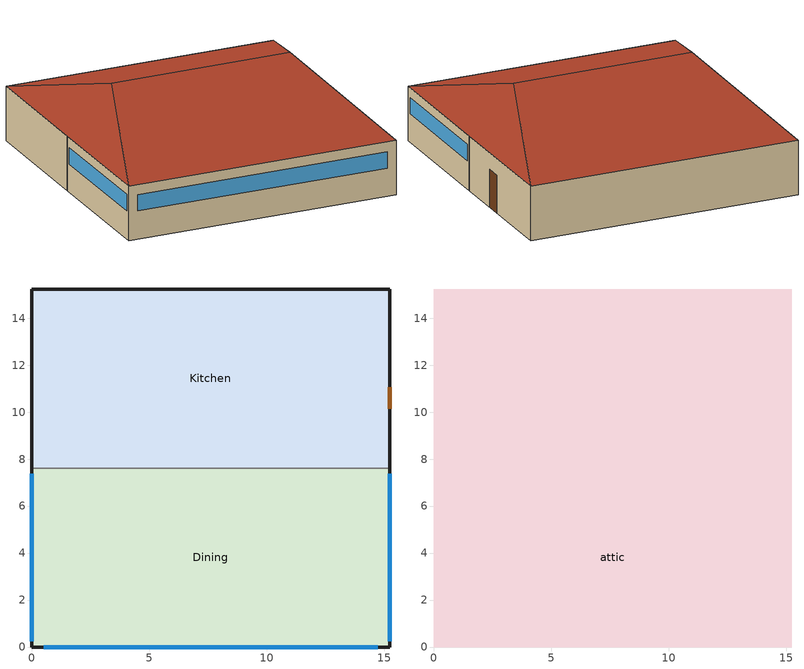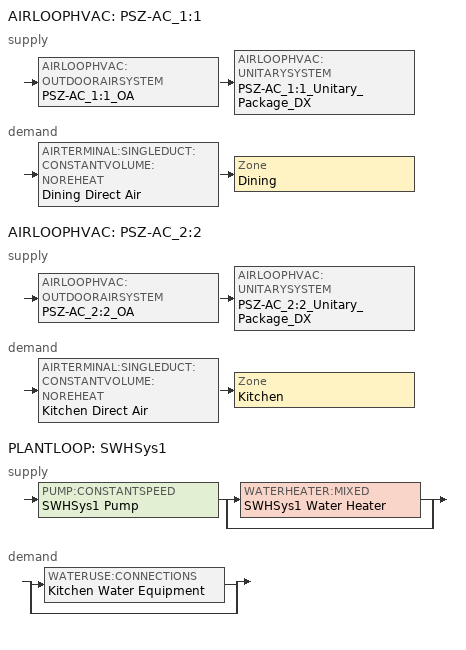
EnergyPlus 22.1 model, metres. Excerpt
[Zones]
Dining
 floor ground (Dining_Floor_Ffactor): 15.24,7.62 15.24,0 0,0 0,7.62 z0
 wall outside (nonres_ext_wall_grd): 0,7.62 0,0 15.24,0 15.24,7.62 z0:3.05
 wall to Kitchen (int_wall): 15.24,7.62 0,7.62 z0:3.05
 window (NonresWindow_U_0.362_SHGC_East_0.379): 15.24,0.25 15.24,7.37 z1.59:2.5
 window (NonresWindow_U_0.362_SHGC_South_0.379): 0.51,0 14.73,0 z1.59:2.5
 window (NonresWindow_U_0.362_SHGC_West_0.379): 0,7.37 0,0.25 z1.59:2.5
Kitchen
 floor ground (Kitchen_Floor_Ffactor): 15.24,15.24 15.24,7.62 0,7.62 0,15.24 z0
 wall outside (nonres_ext_wall_grd): 15.24,7.62 15.24,15.24 0,15.24 0,7.62 z0:3.05
 door (Swinging Door_con): 15.24,10.15 15.24,11.06 z0:2.13
attic
 floor to Dining (nonres_roof_floor): 0,0 0,7.62 15.24,7.62 15.24,0 z3.05
 floor to Kitchen (nonres_roof_floor): 15.24,15.24 15.24,7.62 0,7.62 0,15.24 z3.05
 roof outside (AtticRoofDeck): 0,15.24,3.05 0,0,3.05 2.54,7.62,5.59; 15.24,0,3.05 15.24,15.24,3.05 12.7,7.62,5.59; 15.24,15.24,3.05 0,15.24,3.05 2.54,7.62,5.59 12.7,7.62,5.59; 0,0,3.05 15.24,0,3.05 12.7,7.62,5.59 2.54,7.62,5.59
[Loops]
AIRLOOPHVAC 'PSZ-AC_1:1'
 supply: AIRLOOPHVAC:OUTDOORAIRSYSTEM 'PSZ-AC_1:1_OA' > AIRLOOPHVAC:UNITARYSYSTEM 'PSZ-AC_1:1_Unitary_Package_DX'
 demand: AIRTERMINAL:SINGLEDUCT:CONSTANTVOLUME:NOREHEAT 'Dining Direct Air' > Zone 'Dining'
AIRLOOPHVAC 'PSZ-AC_2:2'
 supply: AIRLOOPHVAC:OUTDOORAIRSYSTEM 'PSZ-AC_2:2_OA' > AIRLOOPHVAC:UNITARYSYSTEM 'PSZ-AC_2:2_Unitary_Package_DX'
 demand: AIRTERMINAL:SINGLEDUCT:CONSTANTVOLUME:NOREHEAT 'Kitchen Direct Air' > Zone 'Kitchen'
PLANTLOOP 'SWHSys1'
 supply: PUMP:CONSTANTSPEED 'SWHSys1 Pump' > split
  | WATERHEATER:MIXED 'SWHSys1 Water Heater'
  | bypass
 demand: split
  | WATERUSE:CONNECTIONS 'Kitchen Water Equipment'
  | bypass
[BUILDING]
RestaurantFastFood: 0, City, 0.04, 0.2, FullExterior, 25, 6
[SITE:LOCATION]
Buffalo.Niagara.Intl.AP_NY_USA WMO=725280: 42.94, -78.74, -5, 215
[SIZINGPERIOD:DESIGNDAY]
Buffalo.Niagara.Intl.AP_NY_USA Ann Htg 99.6% Condns DB: 1, 21, WinterDesignDay, -16.3, 0, DefaultMultipliers, , Wetbulb, -16.3, , , , , 98769, 5.1, 270, No, No, No, ASHRAEClearSky, , , , , 0
Buffalo.Niagara.Intl.AP_NY_USA Ann Clg .4% Condns DB=>MWB: 7, 21, SummerDesignDay, 30.3, 9.3, DefaultMultipliers, , Wetbulb, 21.8, , , , , 98769, 5.7, 240, No, No, No, ASHRAETau, , , 0.462, 2.001
[SITE:GROUNDTEMPERATURE:FCFACTORMETHOD]
9.7, 6, -2.2, -3.4, -4.2, 2.7, 7.5, 13.7, 18.6, 22, 20.7, 16.5
[SITE:WATERMAINSTEMPERATURE]
Correlation: , 8.96667, 26.2
[MATERIAL]
Std Wood 6inch: MediumSmooth, 0.15, 0.12, 540, 1210, 0.9, 0.7, 0.7
F07 25mm stucco: Smooth, 0.0254, 0.72, 1856, 840, 0.9, 0.7, 0.7
F12 Asphalt shingles: VeryRough, 0.0032, 0.04, 1120, 1260, 0.9, 0.7
G01 13mm gypsum board: Smooth, 0.0127, 0.16, 800, 1090, 0.9, 0.7, 0.5
G01 16mm gypsum board: MediumSmooth, 0.0159, 0.16, 800, 1090
G02 16mm plywood: Smooth, 0.0159, 0.12, 544, 1210
[MATERIAL:NOMASS]
Opaque Door panel_con: MediumRough, 0.475973, 0.9, 0.7, 0.7
Nonres_Roof_Insulation: MediumSmooth, 8.09839, 0.9, 0.7, 0.7
Nonres_Exterior_Wall_Insulation_grd: MediumSmooth, 2.26466, 0.9, 0.7, 0.7
[WINDOWMATERIAL:SIMPLEGLAZINGSYSTEM]
Nonres Window Glazing Layer South; Nonres Window Glazing Layer West; Nonres Window Glazing Layer East: 2.05553, 0.379, 0.4169
[CONSTRUCTION]
Swinging Door_con: Opaque Door panel_con
InteriorFurnishings: Std Wood 6inch
AtticRoofDeck: F12 Asphalt shingles, G02 16mm plywood
int_wall: G01 13mm gypsum board, G01 13mm gypsum board
nonres_roof_floor: G01 16mm gypsum board, Nonres_Roof_Insulation
nonres_ext_wall_grd: F07 25mm stucco, G01 16mm gypsum board, Nonres_Exterior_Wall_Insulation_grd, G01 16mm gypsum board
NonresWindow_U_0.362_SHGC_South_0.379: Nonres Window Glazing Layer South
NonresWindow_U_0.362_SHGC_East_0.379: Nonres Window Glazing Layer East
NonresWindow_U_0.362_SHGC_West_0.379: Nonres Window Glazing Layer West
[CONSTRUCTION:FFACTORGROUNDFLOOR]
Dining_Floor_Ffactor; Kitchen_Floor_Ffactor: 0.90012, 116.171, 30.4856
[ZONE]
Dining; Kitchen: 0, 0, 0, 0, 1, 1, 3.0488, 354.1836, autocalculate, , , Yes
attic: 0, 0, 0, 3.0488, 1, 1, -9999, 262.3406, autocalculate, , , No
[INTERNALMASS]
Dining_InternalMass_1: InteriorFurnishings, Dining, , 232.343
Kitchen_InternalMass_1: InteriorFurnishings, Kitchen, , 232.343
[PEOPLE]
Dining: Dining, BLDG_OCC_SCH, Area/Person, , , 1.327, 0.3, AUTOCALCULATE, ACTIVITY_SCH, , No, ZoneAveraged, , WORK_EFF_SCH, ClothingInsulationSchedule, , CLOTHING_SCH, AIR_VELO_SCH, FANGER
Kitchen: Kitchen, BLDG_OCC_SCH, People, 6.2733, , , 0.3, AUTOCALCULATE, ACTIVITY_SCH, , No, ZoneAveraged, , WORK_EFF_SCH, ClothingInsulationSchedule, , CLOTHING_SCH, AIR_VELO_SCH, FANGER
[LIGHTS]
Dining_Lights: Dining, ltg_sch_dining, Watts/Area, , 4.079169, , 0, 0.7, 0.2, 1, LightsWired, No
Kitchen_Lights: Kitchen, ltg_sch_kitchen, Watts/Area, , 9.620469, , 0, 0.7, 0.2, 1, LightsWired, No
[ELECTRICEQUIPMENT]
Dining_MiscElec_Equip: Dining, BLDG_EQUIP_SCH, EquipmentLevel, 12834.7, , , 0.25, 0.3, 0, Cooking
Kitchen_MiscElec_Equip: Kitchen, BLDG_EQUIP_SCH, EquipmentLevel, 29769.4, , , 0.25, 0.3, 0.3, Cooking
Kitchen_Reach-in-Freezer: Kitchen, Always_on, EquipmentLevel, 277.5, , , 0, 0.25, 0, ReachInFreezer
Kitchen_Reach-in-Refrigerator: Kitchen, Always_on, EquipmentLevel, 313.3, , , 0, 0.25, 0, ReachInRefrigerator
[GASEQUIPMENT]
Kitchen_MiscGas_Equip: Kitchen, FF_GAS_EQUIP_SCH, EquipmentLevel, 86968.2, , , 0.1, 0.2, 0.7, , Cooking
[DAYLIGHTING:CONTROLS]
Dining_DaylCtrl: Dining, SplitFlux, DaylightAvailSch, Continuousoff, 0.2, 0.2, 3, 1, Dining_DaylRefPt1, 180, 22, , Dining_DaylRefPt1, 0.38, 215, Dining_DaylRefPt2, 0.38, 215
[ZONEINFILTRATION:DESIGNFLOWRATE]
Dining_Infiltration: Dining, INFIL_SCH_PNNL, Flow/ExteriorWallArea, , , 0.00019935, , 0, 0, 0.224, 0
Dining_Door_Infiltration: Dining, VESTIBULE_DOOR_INFIL_SCH, Flow/Zone, 0.583798, , , , 1, 0, 0, 0
Kitchen_Infiltration: Kitchen, INFIL_SCH_PNNL, Flow/ExteriorWallArea, , , 0.00019935, , 0, 0, 0.224, 0
attic_Infiltration: attic, ALWAYS_ON, Flow/Zone, 0.0729, , , , 1, 0, 0, 0
[EXTERIOR:LIGHTS]
Exterior_Lights_a: Exterior_lighting_schedule_a, 209.35, AstronomicalClock, General
Exterior_Lights_b: Exterior_lighting_schedule_b_2016, 742.8, AstronomicalClock, General
[DESIGNSPECIFICATION:OUTDOORAIR]
SZ DSOA Dining: Flow/Area, , 0.0035814
SZ DSOA Kitchen: Maximum, , 0.000792396, 1.14133
[SIZING:ZONE]
Dining: SupplyAirTemperature, 12.8, , SupplyAirTemperature, 40, , 0.0085, 0.008, SZ DSOA Dining, , , DesignDayWithLimit, 0, 0.0035814, , 0, DesignDay, 0
Kitchen: SupplyAirTemperature, 12.8, , SupplyAirTemperature, 40, , 0.0085, 0.008, SZ DSOA Kitchen, , , DesignDayWithLimit, 0, , 1.14133, 0, DesignDay, 0
[SIZING:SYSTEM]
PSZ-AC_1:1; PSZ-AC_2:2: Sensible, AUTOSIZE, 1, 7, 0.008, 12.8, 0.008, 12.8, 40, Coincident, No, No, 0.0085, 0.008, DesignDay, 0, , , , DesignDay, 0, , , , , ZoneSum, 1, CoolingDesignCapacity, autosize, , , HeatingDesignCapacity, autosize, , , OnOff
[SIZING:PLANT]
SWHSys1: Heating, 60, 5
[ZONECONTROL:THERMOSTAT]
Dining Thermostat: Dining, Dual Zone Control Type Sched, ThermostatSetpoint:DualSetpoint, Dining Dual SP Control
Kitchen Thermostat: Kitchen, Dual Zone Control Type Sched, ThermostatSetpoint:DualSetpoint, Kitchen Dual SP Control
[THERMOSTATSETPOINT:DUALSETPOINT]
Dining Dual SP Control: HTGSETP_SCH_NO_OPTIMUM, CLGSETP_SCH_NO_OPTIMUM
Kitchen Dual SP Control: HTGSETP_KITCHEN_SCH_NO_OPTIMUM, CLGSETP_KITCHEN_SCH_NO_OPTIMUM
[AIRTERMINAL:SINGLEDUCT:CONSTANTVOLUME:NOREHEAT]
Dining Direct Air: Always_On, Dining ADU Inlet Node, Dining Direct Air Inlet Node, AUTOSIZE
Kitchen Direct Air: Always_On, Kitchen ADU Inlet Node, Kitchen Direct Air Inlet Node, AUTOSIZE
[Zone equipment]
Dining: Dining Exhaust Fan, Dining Direct Air
Kitchen: Kitchen Exhaust Fan, Kitchen Direct Air
[FAN:SYSTEMMODEL]
PSZ-AC_1:1_addAQ Fan: HVACOperationSchd, PSZ-AC_1:1 Heating Coil Outlet, PSZ-AC_1:1 Supply Equipment Outlet Node, autosize, Discrete, 1, 622.5, 0.895, 1, AUTOSIZE, TotalEfficiencyAndPressure, , , 0.58175, , 622.5, , , , General, 2, 0.66, 0.4, 1, 1
PSZ-AC_2:2_addAQ Fan: HVACOperationSchd, PSZ-AC_2:2 Heating Coil Outlet, PSZ-AC_2:2 Supply Equipment Outlet Node, autosize, Discrete, 1, 622.5, 0.865, 1, AUTOSIZE, TotalEfficiencyAndPressure, , , 0.56225, , 622.5, , , , General, 2, 0.66, 0.4, 1, 1
[FAN:ZONEEXHAUST]
Dining Exhaust Fan: Hours_of_operation, 1, 0, 0.416093, Dining Exhaust Fan Node, Dining Exhaust Fan Outlet Node, General
Kitchen Exhaust Fan: Hours_of_operation, 0.385, 124.5, 1.557427, Kitchen Exhaust Fan Node, Kitchen Exhaust Fan Outlet Node, General, , , , Kitchen Exhaust Fan Balanced Exhaust Fraction Schedule
[COIL:COOLING:DX:MULTISPEED]
PSZ-AC_1:1 Cooling Coil: Always_On, PSZ-AC_1:1 Mixed Air Outlet, PSZ-AC_1:1 Cooling Coil Outlet, , AirCooled, , , , No, No, , 10, , 2, , Electricity, 2, 19200.7, 0.70108, 3.79883, 1.03095, 0, LgDX_CapFT, LgDX_CapFF, LgDX_EIRFT, LgDX_EIRFF, LgDX_PLR, , , , , 0.2, , 0.9, , , 38401.4, 0.70108, 3.79883, 1.54642, 0, LgDX_CapFT, LgDX_CapFF, LgDX_EIRFT, LgDX_EIRFF, LgDX_PLR, , , , , 0.2, , 0.9
PSZ-AC_2:2 Cooling Coil: Always_On, PSZ-AC_2:2 Mixed Air Outlet, PSZ-AC_2:2 Cooling Coil Outlet, , AirCooled, , , , No, No, , 10, , 2, , Electricity, 2, 14171, 0.70108, 3.79883, 0.760887, 0, LgDX_CapFT, LgDX_CapFF, LgDX_EIRFT, LgDX_EIRFF, LgDX_PLR, , , , , 0.2, , 0.9, , , 28342.03, 0.70108, 3.79883, 1.14133, 0, LgDX_CapFT, LgDX_CapFF, LgDX_EIRFT, LgDX_EIRFF, LgDX_PLR, , , , , 0.2, , 0.9
[COIL:HEATING:FUEL]
PSZ-AC_1:1 Heating Coil: Always_On, NaturalGas, 0.84, AUTOSIZE, PSZ-AC_1:1 Cooling Coil Outlet, PSZ-AC_1:1 Heating Coil Outlet, , 0, , 0
PSZ-AC_2:2 Heating Coil: Always_On, NaturalGas, 0.8505, AUTOSIZE, PSZ-AC_2:2 Cooling Coil Outlet, PSZ-AC_2:2 Heating Coil Outlet, , 0, , 0
[AIRLOOPHVAC:UNITARYSYSTEM]
PSZ-AC_1:1_Unitary_Package_DX: Load, Dining, None, Always_On, PSZ-AC_1:1 Mixed Air Outlet, PSZ-AC_1:1 Supply Equipment Outlet Node, Fan:SystemModel, PSZ-AC_1:1_addAQ Fan, DrawThrough, HVACOperationSchd, Coil:Heating:Fuel, PSZ-AC_1:1 Heating Coil, 1, Coil:Cooling:DX:MultiSpeed, PSZ-AC_1:1 Cooling Coil, No, 2, SensibleOnlyLoadControl, , , SupplyAirFlowRate, AUTOSIZE, , , , SupplyAirFlowRate, AUTOSIZE, , , , SupplyAirFlowRate, AUTOSIZE, , , , , , AUTOSIZE, , , , , , , , , , , , , UnitarySystemPerformance:Multispeed, PSZ-AC_1:1_Unitary_Package_DX_Perf
PSZ-AC_2:2_Unitary_Package_DX: Load, Kitchen, None, Always_On, PSZ-AC_2:2 Mixed Air Outlet, PSZ-AC_2:2 Supply Equipment Outlet Node, Fan:SystemModel, PSZ-AC_2:2_addAQ Fan, DrawThrough, HVACOperationSchd, Coil:Heating:Fuel, PSZ-AC_2:2 Heating Coil, 1, Coil:Cooling:DX:MultiSpeed, PSZ-AC_2:2 Cooling Coil, No, 2, SensibleOnlyLoadControl, , , SupplyAirFlowRate, AUTOSIZE, , , , SupplyAirFlowRate, AUTOSIZE, , , , SupplyAirFlowRate, AUTOSIZE, , , , , , AUTOSIZE, , , , , , , , , , , , , UnitarySystemPerformance:Multispeed, PSZ-AC_2:2_Unitary_Package_DX_Perf
[UNITARYSYSTEMPERFORMANCE:MULTISPEED]
PSZ-AC_1:1_Unitary_Package_DX_Perf; PSZ-AC_2:2_Unitary_Package_DX_Perf: 2, 2, No, 0.66, 0.66, 0.66, 1, 1
[CONTROLLER:OUTDOORAIR]
PSZ-AC_1:1_OA_Controller: PSZ-AC_1:1 OARelief Node, PSZ-AC_1:1 Supply Equipment Inlet Node, PSZ-AC_1:1 Mixed Air Outlet, PSZ-AC_1:1 OAInlet Node, AUTOSIZE, AUTOSIZE, DifferentialDryBulb, ModulateFlow, , , , , , LockoutWithHeating, FixedMinimum, MinOA_MotorizedDamper_Sched, , SZ_system_OA_Max_Frac_SCH
PSZ-AC_2:2_OA_Controller: PSZ-AC_2:2 OARelief Node, PSZ-AC_2:2 Supply Equipment Inlet Node, PSZ-AC_2:2 Mixed Air Outlet, PSZ-AC_2:2 OAInlet Node, AUTOSIZE, AUTOSIZE, DifferentialDryBulb, ModulateFlow, , , , , , LockoutWithHeating, FixedMinimum, MINOA_FFKITCH_SCHED
[AIRLOOPHVAC]
PSZ-AC_1:1: , PSZ-AC_1:1 Availability Manager List, AUTOSIZE, PSZ-AC_1:1 Air Loop Branches, , PSZ-AC_1:1 Supply Equipment Inlet Node, PSZ-AC_1:1 Zone Equipment Outlet Node, PSZ-AC_1:1 Zone Equipment Inlet Node, PSZ-AC_1:1 Supply Equipment Outlet Node
PSZ-AC_2:2: , PSZ-AC_2:2 Availability Manager List, AUTOSIZE, PSZ-AC_2:2 Air Loop Branches, , PSZ-AC_2:2 Supply Equipment Inlet Node, PSZ-AC_2:2 Zone Equipment Outlet Node, PSZ-AC_2:2 Zone Equipment Inlet Node, PSZ-AC_2:2 Supply Equipment Outlet Node
[AIRLOOPHVAC:OUTDOORAIRSYSTEM]
PSZ-AC_1:1_OA: PSZ-AC_1:1_OA_Controllers, PSZ-AC_1:1_OA_Equipment
PSZ-AC_2:2_OA: PSZ-AC_2:2_OA_Controllers, PSZ-AC_2:2_OA_Equipment
[OUTDOORAIR:MIXER]
PSZ-AC_1:1_OAMixing Box: PSZ-AC_1:1 Mixed Air Outlet, PSZ-AC_1:1 OAInlet Node, PSZ-AC_1:1 OARelief Node, PSZ-AC_1:1 Supply Equipment Inlet Node
PSZ-AC_2:2_OAMixing Box: PSZ-AC_2:2 Mixed Air Outlet, PSZ-AC_2:2 OAInlet Node, PSZ-AC_2:2 OARelief Node, PSZ-AC_2:2 Supply Equipment Inlet Node
[PUMP:CONSTANTSPEED]
SWHSys1 Pump: SWHSys1 Supply Inlet Node, SWHSys1 Pump-Water HeaterNodeviaConnector, autosize, 0.001, AUTOSIZE, 0.3, 0, Intermittent
[WATERHEATER:MIXED]
SWHSys1 Water Heater: 0.378541, SHWSys1 Water Heater Setpoint Temperature Schedule Name, 2, 82.2222, Cycle, 29307.11, , , , NATURALGAS, 0.95, , 612.409, NATURALGAS, 0, 612.409, NATURALGAS, , zone, , KITCHEN, , 7.56156, , 7.56156, , , , , SWHSys1 Pump-Water HeaterNode, SWHSys1 Supply Equipment Outlet Node, 1, , , 1, AUTOSIZE, AUTOSIZE, 1.5
[PLANTLOOP]
SWHSys1: WATER, , SWHSys1 Loop Operation Scheme List, SWHSys1 Supply Outlet Node, 60, 10, AUTOSIZE, 0, AUTOSIZE, SWHSys1 Supply Inlet Node, SWHSys1 Supply Outlet Node, SWHSys1 Supply Branches, SWHSys1 Supply Connectors, SWHSys1 Demand Inlet Node, SWHSys1 Demand Outlet Node, SWHSys1 Demand Branches, SWHSys1 Demand Connectors, Optimal
[PLANTEQUIPMENTLIST]
SWHSys1 Equipment List: WaterHeater:Mixed, SWHSys1 Water Heater
[PLANTEQUIPMENTOPERATION:HEATINGLOAD]
SWHSys1 Operation Scheme: 0, 1000000000000000, SWHSys1 Equipment List
[PLANTEQUIPMENTOPERATIONSCHEMES]
SWHSys1 Loop Operation Scheme List: PlantEquipmentOperation:HeatingLoad, SWHSys1 Operation Scheme, PlantOnSched
[ENERGYMANAGEMENTSYSTEM:SENSOR]
OAT_F: ; Site Outdoor Air Drybulb Temperature
Dining_LSr: Dining; Zone Lights Electricity Rate
Dining_Occ_Sensor: Dining; People Occupant Count
Kitchen_LSr: Kitchen; Zone Lights Electricity Rate
Kitchen_Occ_Sensor: Kitchen; People Occupant Count
[ENERGYMANAGEMENTSYSTEM:ACTUATOR]
Dining_Light_Actuator: Dining_lights; Lights; Electricity Rate
Kitchen_Light_Actuator: Kitchen_lights; Lights; Electricity Rate
[ENERGYMANAGEMENTSYSTEM:PROGRAMCALLINGMANAGER]
SET_Dining_Light_EMS_Program_Prog_Manager: BeginTimestepBeforePredictor; SET_Dining_Light_EMS_Program
SET_Kitchen_Light_EMS_Program_Prog_Manager: BeginTimestepBeforePredictor; SET_Kitchen_Light_EMS_Program
[ENERGYMANAGEMENTSYSTEM:PROGRAM]
SET_Dining_Light_EMS_Program: SET Dining_LSr_IP=0.093*Dining_LSr/Dining_Area; IF (Dining_Occ_Sensor <= 0) && (Dining_LSr_IP >= 0.02); SET Dining_Light_Actuator = 0.02*Dining_Area/0.09290304; ELSE; SET Dining_Light_Actuator = NULL; ENDIF
SET_Kitchen_Light_EMS_Program: SET Kitchen_LSr_IP=0.093*Kitchen_LSr/Kitchen_Area; IF (Kitchen_Occ_Sensor <= 0) && (Kitchen_LSr_IP >= 0.02); SET Kitchen_Light_Actuator = 0.02*Kitchen_Area/0.09290304; ELSE; SET Kitchen_Light_Actuator = NULL; ENDIF
[ENERGYMANAGEMENTSYSTEM:INTERNALVARIABLE]
Dining_Area: Dining; Zone Floor Area
Kitchen_Area: Kitchen; Zone Floor Area
[AVAILABILITYMANAGER:NIGHTCYCLE]
PSZ-AC_1:1 Availability Manager; PSZ-AC_2:2 Availability Manager: Always_On, HVACOperationSchd, CycleOnAny, 1, FixedRunTime, 1800
[SETPOINTMANAGER:SCHEDULED]
SWHSys1 Loop Setpoint Manager: Temperature, SHWSys1-Loop-Temp-Schedule, SWHSys1 Supply Outlet Node
[SETPOINTMANAGER:SINGLEZONE:HEATING]
SupAirTemp MngrDining - Htg: Temperature, 12.8, 40, Dining, Dining Air Node, Dining Direct Air Inlet Node, PSZ-AC_1:1 Supply Equipment Outlet Node
SupAirTemp MngrKitchen - Htg: Temperature, 12.8, 40, Kitchen, Kitchen Air Node, Kitchen Direct Air Inlet Node, PSZ-AC_2:2 Supply Equipment Outlet Node
[SETPOINTMANAGER:SINGLEZONE:COOLING]
SupAirTemp MngrDining - Clg: Temperature, 12.8, 99, Dining, Dining Air Node, Dining Direct Air Inlet Node, PSZ-AC_1:1 Zone Equipment Inlet Node
SupAirTemp MngrKitchen - Clg: Temperature, 12.8, 99, Kitchen, Kitchen Air Node, Kitchen Direct Air Inlet Node, PSZ-AC_2:2 Zone Equipment Inlet Node
[SETPOINTMANAGER:MIXEDAIR]
PSZ-AC_1:1_OAMixed Air Temp Manager: Temperature, PSZ-AC_1:1 Zone Equipment Inlet Node, PSZ-AC_1:1 Heating Coil Outlet, PSZ-AC_1:1 Supply Equipment Outlet Node, PSZ-AC_1:1 Mixed Air Outlet
PSZ-AC_1:1_CoolC SAT Manager: Temperature, PSZ-AC_1:1 Zone Equipment Inlet Node, PSZ-AC_1:1 Heating Coil Outlet, PSZ-AC_1:1 Supply Equipment Outlet Node, PSZ-AC_1:1 Cooling Coil Outlet
PSZ-AC_1:1_HeatC MixedAir Manager: Temperature, PSZ-AC_1:1 Supply Equipment Outlet Node, PSZ-AC_1:1 Heating Coil Outlet, PSZ-AC_1:1 Supply Equipment Outlet Node, PSZ-AC_1:1 Heating Coil Outlet
PSZ-AC_2:2_OAMixed Air Temp Manager: Temperature, PSZ-AC_2:2 Zone Equipment Inlet Node, PSZ-AC_2:2 Heating Coil Outlet, PSZ-AC_2:2 Supply Equipment Outlet Node, PSZ-AC_2:2 Mixed Air Outlet
PSZ-AC_2:2_CoolC SAT Manager: Temperature, PSZ-AC_2:2 Zone Equipment Inlet Node, PSZ-AC_2:2 Heating Coil Outlet, PSZ-AC_2:2 Supply Equipment Outlet Node, PSZ-AC_2:2 Cooling Coil Outlet
PSZ-AC_2:2_HeatC MixedAir Manager: Temperature, PSZ-AC_2:2 Supply Equipment Outlet Node, PSZ-AC_2:2 Heating Coil Outlet, PSZ-AC_2:2 Supply Equipment Outlet Node, PSZ-AC_2:2 Heating Coil Outlet
[REFRIGERATION:CASE]
Kitchen_Case:1_WALKINFREEZER: ALWAYS_ON, Kitchen, 23.88, 55, 688, 0.1, 0.4, 2.44, -23, CaseTemperatureMethod, Kitchen_Case:1_WALKINFREEZERSingleShelfHorizontal_LatentEnergyMult, 21.1429, 21.1429, 33, , walkin_occ_lght_SCH_2, 1, 0, 0, None, 0, 0, 0, 1291.7, Electric, Kitchen_Case:1_WALKINFREEZER_CaseDefrost2aDaySched, Kitchen_Case:1_WALKINFREEZER_CaseDripDown2aDaySched, None, , 0, Kitchen_Case:1_WALKINFREEZER_WalkInStockingSched, Kitchen_Case:1_WALKINFREEZER_CaseCreditReduxSched
Kitchen_Case:2_SELFCONTAINEDDISPLAYCASE: ALWAYS_ON, Kitchen, 23.88, 55, 734, 0.08, 0.85, 3.05, 2, CaseTemperatureMethod, Kitchen_Case:2_SELFCONTAINEDDISPLAYCASEMultiShelfVertical_LatentEnergyMult, 18.8571, 18.8571, 33, , walkin_occ_lght_SCH_2, 1, 0, 0, None, 0, 0, 0.2, 0, None, , , None, , 0.05, Kitchen_Case:2_SELFCONTAINEDDISPLAYCASE_CaseStockingSched
[REFRIGERATION:COMPRESSORRACK]
RACK1: ZONE, 2.51, RACK1_RackCOPfTCurve, 330, RACK1_RackCondFanCurve2, AIRCOOLED, , , , , , , , , , , , , , , , RACK1_condenserInlet, LowTempRefrigeration, RACK1CaseList
RACK2: ZONE, 7.29, RACK2_RackCOPfTCurve, 330, , AIRCOOLED, , , , , , , , , , , , , , , , RACK2_condenserInlet, MedTempRefrigeration, RACK2CaseList
[REFRIGERATION:CASEANDWALKINLIST]
RACK1CaseList: Kitchen_Case:1_WALKINFREEZER
RACK2CaseList: Kitchen_Case:2_SELFCONTAINEDDISPLAYCASE
[WATERUSE:EQUIPMENT]
Kitchen Water Equipment: WaterUse, 9.598e-05, BLDG_SWH_SCH, Kitchen Water Equipment Temp Sched, Kitchen Water Equipment Hot Supply Temp Sched, , Kitchen, Kitchen Water Equipment Sensible fract sched, Kitchen Water Equipment Latent fract sched
[WATERUSE:CONNECTIONS]
Kitchen Water Equipment: Kitchen Water Equipment Water Inlet Node, Kitchen Water Equipment Water Outlet Node, , , , , , , , Kitchen Water Equipment
[SCHEDULE:COMPACT]
ltg_sch_dining: Fraction, Through: 12/31, For: SummerDesignDay, Until: 24:00, 1, For: WinterDesignDay, Until: 24:00, 0, For: Weekdays, Until: 5:00, 0.13686, Until: 6:00, 0.18248, Until: 8:00, 0.36496, Until: 10:00, 0.54743, Until: 22:00, 0.82115, Until: 23:00, 0.4562, Until: 24:00, 0.27372, For: Saturday, Until: 1:00, 0.18248, Until: 6:00, 0.13686, Until: 8:00, 0.27372, Until: 10:00, 0.54743, Until: 17:00, 0.72991, Until: 22:00, 0.82115, Until: 23:00, 0.4562, Until: 24:00, 0.27372, For: AllOtherDays, Until: 1:00, 0.18248, Until: 6:00, 0.13686, Until: 8:00, 0.27372, Until: 10:00, 0.4562, Until: 16:00, 0.63867, Until: 22:00, 0.54743, Until: 23:00, 0.4562, Until: 24:00, 0.27372
ltg_sch_kitchen: Fraction, Through: 12/31, For: SummerDesignDay, Until: 24:00, 1, For: WinterDesignDay, Until: 24:00, 0, For: Weekdays, Until: 5:00, 0.1336, Until: 6:00, 0.17813, Until: 8:00, 0.35626, Until: 10:00, 0.53439, Until: 22:00, 0.80159, Until: 23:00, 0.44533, Until: 24:00, 0.2672, For: Saturday, Until: 1:00, 0.17813, Until: 6:00, 0.1336, Until: 8:00, 0.2672, Until: 10:00, 0.53439, Until: 17:00, 0.71252, Until: 22:00, 0.80159, Until: 23:00, 0.44533, Until: 24:00, 0.2672, For: AllOtherDays, Until: 1:00, 0.17813, Until: 6:00, 0.1336, Until: 8:00, 0.2672, Until: 10:00, 0.44533, Until: 16:00, 0.62345, Until: 22:00, 0.53439, Until: 23:00, 0.44533, Until: 24:00, 0.2672
BLDG_EQUIP_SCH: Fraction, Through: 12/31, For: Weekdays, Until: 01:00, 0.0299675, Until: 02:00, 0.0199015, Until: 03:00, 0.0298522, Until: 04:00, 0.0199015, Until: 05:00, 0.0497536, Until: 06:00, 0.11987, Until: 07:00, 0.129859, Until: 08:00, 0.149837, Until: 09:00, 0.179805, Until: 10:00, 0.209772, Until: 11:00, 0.259718, Until: 12:00, 0.289686, Until: 13:00, 0.269707, Until: 14:00, 0.249729, Until: 15:00, 0.229751, Until: 16:00, 0.229751, Until: 17:00, 0.259718, Until: 18:00, 0.259718, Until: 19:00, 0.23974, Until: 20:00, 0.219762, Until: 21:00, 0.199783, Until: 22:00, 0.179805, Until: 23:00, 0.0899024, Until: 24:00, 0.0299675, For: Saturday, Until: 01:00, 0.0299675, Until: 02:00, 0.0199015, Until: 03:00, 0.0298522, Until: 04:00, 0.0199015, Until: 05:00, 0.0497536, Until: 06:00, 0.119409, Until: 07:00, 0.129859, Until: 08:00, 0.149837, Until: 09:00, 0.179805, Until: 10:00, 0.209772, Until: 11:00, 0.259718, Until: 12:00, 0.289686, Until: 13:00, 0.269707, Until: 14:00, 0.249729, Until: 15:00, 0.229751, Until: 16:00, 0.229751, Until: 17:00, 0.259718, Until: 18:00, 0.259718, Until: 19:00, 0.23974, Until: 20:00, 0.219762, Until: 21:00, 0.199783, Until: 22:00, 0.179805, Until: 23:00, 0.0899024, Until: 24:00, 0.0299675, For: SummerDesignDay, Until: 24:00, 0.29, For: WinterDesignDay, Until: 24:00, 0, For: Sunday Holidays AllOtherDays, Until: 01:00, 0.0299675, Until: 02:00, 0.0199015, Until: 03:00, 0.0298522, Until: 04:00, 0.0199015, Until: 05:00, 0.0497536, Until: 06:00, 0.119409, Until: 07:00, 0.129859, Until: 08:00, 0.149837, Until: 09:00, 0.179805, Until: 10:00, 0.209772, Until: 11:00, 0.259718, Until: 12:00, 0.289686, Until: 13:00, 0.269707, Until: 14:00, 0.249729, Until: 15:00, 0.229751, Until: 16:00, 0.229751, Until: 17:00, 0.259718, Until: 18:00, 0.259718, Until: 19:00, 0.23974, Until: 20:00, 0.219762, Until: 21:00, 0.199783, Until: 22:00, 0.179805, Until: 23:00, 0.0899024, Until: 24:00, 0.0299675
FF_GAS_EQUIP_SCH: Fraction, Through: 12/31, For: Weekdays Saturday, Until: 01:00, 0.03, Until: 02:00, 0.02, Until: 03:00, 0.03, Until: 04:00, 0.02, Until: 05:00, 0.05, Until: 06:00, 0.12, Until: 07:00, 0.13, Until: 08:00, 0.15, Until: 09:00, 0.18, Until: 10:00, 0.21, Until: 11:00, 0.26, Until: 12:00, 0.29, Until: 13:00, 0.27, Until: 14:00, 0.25, Until: 15:00, 0.23, Until: 16:00, 0.23, Until: 17:00, 0.26, Until: 18:00, 0.26, Until: 19:00, 0.24, Until: 20:00, 0.22, Until: 21:00, 0.2, Until: 22:00, 0.18, Until: 23:00, 0.09, Until: 24:00, 0.03, For: SummerDesignDay, Until: 24:00, 0.29, For: WinterDesignDay, Until: 24:00, 0, For: Sunday Holidays AllOtherDays, Until: 01:00, 0.03, Until: 02:00, 0.02, Until: 03:00, 0.03, Until: 04:00, 0.02, Until: 05:00, 0.05, Until: 06:00, 0.12, Until: 07:00, 0.13, Until: 08:00, 0.15, Until: 09:00, 0.18, Until: 10:00, 0.21, Until: 11:00, 0.26, Until: 12:00, 0.29, Until: 13:00, 0.27, Until: 14:00, 0.25, Until: 15:00, 0.23, Until: 16:00, 0.23, Until: 17:00, 0.26, Until: 18:00, 0.26, Until: 19:00, 0.24, Until: 20:00, 0.22, Until: 21:00, 0.2, Until: 22:00, 0.18, Until: 23:00, 0.09, Until: 24:00, 0.03
BLDG_OCC_SCH: Fraction, Through: 12/31, For: Weekdays, Until: 01:00, 0.05, Until: 05:00, 0, Until: 06:00, 0.05, Until: 07:00, 0.1, Until: 10:00, 0.4, Until: 11:00, 0.2, Until: 12:00, 0.5, Until: 13:00, 0.8, Until: 14:00, 0.7, Until: 15:00, 0.4, Until: 16:00, 0.2, Until: 17:00, 0.25, Until: 18:00, 0.5, Until: 21:00, 0.8, Until: 22:00, 0.5, Until: 23:00, 0.35, Until: 24:00, 0.2, For: SummerDesignDay, Until: 24:00, 1, For: WinterDesignDay, Until: 24:00, 0, For: Saturday, Until: 01:00, 0.05, Until: 06:00, 0, Until: 07:00, 0.05, Until: 09:00, 0.5, Until: 10:00, 0.4, Until: 11:00, 0.2, Until: 12:00, 0.45, Until: 14:00, 0.5, Until: 15:00, 0.35, Until: 18:00, 0.3, Until: 19:00, 0.7, Until: 20:00, 0.9, Until: 21:00, 0.7, Until: 22:00, 0.65, Until: 23:00, 0.55, Until: 24:00, 0.35, For: Sunday Holidays AllOtherDays, Until: 01:00, 0.05, Until: 06:00, 0, Until: 07:00, 0.05, Until: 09:00, 0.5, Until: 11:00, 0.2, Until: 12:00, 0.3, Until: 14:00, 0.5, Until: 15:00, 0.3, Until: 16:00, 0.2, Until: 17:00, 0.25, Until: 18:00, 0.35, Until: 19:00, 0.55, Until: 20:00, 0.65, Until: 21:00, 0.7, Until: 22:00, 0.35, Until: 24:00, 0.2
INFIL_SCH_PNNL: fraction, Through: 12/31, For: Weekdays, Until: 01:00, 0.25, Until: 05:00, 1, Until: 24:00, 0.25, For: Saturday, Until: 01:00, 0.25, Until: 05:00, 1, Until: 24:00, 0.25, For: WinterDesignDay SummerDesignDay, Until: 24:00, 1, For: Sunday Holidays AllOtherDays, Until: 01:00, 0.25, Until: 05:00, 1, Until: 24:00, 0.25
VESTIBULE_DOOR_INFIL_SCH: fraction, Through: 12/31, For: Weekdays, Until: 06:00, 0, Until: 07:00, 0.131, Until: 10:00, 0.445, Until: 11:00, 0.241, Until: 12:00, 0.542, Until: 13:00, 0.821, Until: 14:00, 0.73, Until: 15:00, 0.445, Until: 16:00, 0.241, Until: 17:00, 0.345, Until: 18:00, 0.542, Until: 21:00, 0.821, Until: 22:00, 0.542, Until: 23:00, 0.345, Until: 24:00, 0.241, For: SummerDesignDay, Until: 24:00, 1, For: WinterDesignDay, Until: 24:00, 0, For: Saturday, Until: 06:00, 0, Until: 07:00, 0.131, Until: 09:00, 0.542, Until: 10:00, 0.445, Until: 11:00, 0.241, Until: 12:00, 0.445, Until: 14:00, 0.542, Until: 15:00, 0.445, Until: 18:00, 0.345, Until: 19:00, 0.73, Until: 20:00, 0.911, Until: 21:00, 0.73, Until: 22:00, 0.637, Until: 23:00, 0.542, Until: 24:00, 0.345, For: Sunday Holidays AllOtherDays, Until: 06:00, 0, Until: 07:00, 0.131, Until: 09:00, 0.542, Until: 11:00, 0.241, Until: 12:00, 0.345, Until: 14:00, 0.542, Until: 15:00, 0.345, Until: 16:00, 0.241, Until: 17:00, 0.345, Until: 18:00, 0.445, Until: 19:00, 0.542, Until: 20:00, 0.637, Until: 21:00, 0.73, Until: 22:00, 0.445, Until: 24:00, 0.241
BLDG_SWH_SCH: Fraction, Through: 12/31, For: Weekdays, Until: 01:00, 0, Until: 06:00, 0, Until: 07:00, 0.15, Until: 08:00, 0.15, Until: 09:00, 0.33, Until: 10:00, 0.13, Until: 11:00, 0.1, Until: 12:00, 0.72, Until: 13:00, 0.31, Until: 14:00, 0.98, Until: 15:00, 0.92, Until: 16:00, 0.22, Until: 17:00, 0.31, Until: 18:00, 0.23, Until: 19:00, 0.16, Until: 20:00, 0.1, Until: 21:00, 0.4, Until: 22:00, 0.42, Until: 23:00, 0.43, Until: 24:00, 0.15, For: SummerDesignDay WinterDesignDay, Until: 01:00, 0, Until: 06:00, 0, Until: 07:00, 0, Until: 08:00, 0.15, Until: 09:00, 0.15, Until: 10:00, 0.15, Until: 11:00, 0.1, Until: 12:00, 0.72, Until: 13:00, 0.6, Until: 14:00, 0.98, Until: 15:00, 0.92, Until: 16:00, 0.25, Until: 17:00, 0.25, Until: 18:00, 0.23, Until: 19:00, 0.16, Until: 20:00, 0.1, Until: 21:00, 0.4, Until: 22:00, 0.42, Until: 23:00, 0.43, Until: 24:00, 0.15, For: Sunday Holidays AllOtherDays, Until: 01:00, 0, Until: 06:00, 0, Until: 07:00, 0, Until: 08:00, 0.15, Until: 09:00, 0.15, Until: 10:00, 0.15, Until: 11:00, 0.1, Until: 12:00, 0.72, Until: 13:00, 0.6, Until: 14:00, 0.98, Until: 15:00, 0.92, Until: 16:00, 0.25, Until: 17:00, 0.25, Until: 18:00, 0.23, Until: 19:00, 0.16, Until: 20:00, 0.1, Until: 21:00, 0.4, Until: 22:00, 0.42, Until: 23:00, 0.43, Until: 24:00, 0
Hours_of_operation; HVACOperationSchd: on/off, Through: 12/31, For: Weekday SummerDesignDay, Until: 01:00, 1, Until: 05:00, 0, Until: 24:00, 1, For: Saturday WinterDesignDay, Until: 01:00, 1, Until: 05:00, 0, Until: 24:00, 1, For: Sunday Holidays AllOtherDays, Until: 01:00, 1, Until: 05:00, 0, Until: 24:00, 1
PlantOnSched: On/Off, Through: 12/31, For: AllDays, Until: 24:00, 1
ALWAYS_ON: Fraction, Through: 12/31, For: AllDays, Until: 24:00, 1
HTGSETP_SCH_NO_OPTIMUM: Temperature, Through: 12/31, For: WinterDesignDay, Until: 05:00, 15.56, Until: 06:00, 18.33, Until: 24:00, 21.11, For: Weekdays, Until: 03:00, 15.56, Until: 04:00, 21.11, Until: 05:00, 21.11, Until: 24:00, 21.11, For: SummerDesignDay, Until: 24:00, 15.56, For: Saturday, Until: 03:00, 15.56, Until: 04:00, 21.11, Until: 05:00, 21.11, Until: 24:00, 21.11, For: Sunday Holidays AllOtherDays, Until: 03:00, 15.56, Until: 04:00, 21.11, Until: 05:00, 21.11, Until: 24:00, 21.11
CLGSETP_SCH_NO_OPTIMUM: Temperature, Through: 12/31, For: SummerDesignDay, Until: 05:00, 30, Until: 06:00, 26.67, Until: 24:00, 23.89, For: Weekdays, Until: 03:00, 30, Until: 04:00, 23.89, Until: 05:00, 23.89, Until: 24:00, 23.89, For: Saturday, Until: 03:00, 30, Until: 04:00, 23.89, Until: 05:00, 23.89, Until: 24:00, 23.89, For: WinterDesignDay, Until: 24:00, 30, For: Sunday Holidays AllOtherDays, Until: 03:00, 30, Until: 04:00, 23.89, Until: 05:00, 23.89, Until: 24:00, 23.89
HTGSETP_KITCHEN_SCH_NO_OPTIMUM: Temperature, Through: 12/31, For: WinterDesignDay, Until: 05:00, 15.56, Until: 06:00, 17.22, Until: 24:00, 18.89, For: Weekdays, Until: 03:00, 15.56, Until: 04:00, 18.89, Until: 05:00, 18.89, Until: 24:00, 18.89, For: SummerDesignDay, Until: 24:00, 15.56, For: Saturday, Until: 03:00, 15.56, Until: 04:00, 18.89, Until: 05:00, 18.89, Until: 24:00, 18.89, For: Sunday Holidays AllOtherDays, Until: 03:00, 15.56, Until: 04:00, 18.89, Until: 05:00, 18.89, Until: 24:00, 18.89
CLGSETP_KITCHEN_SCH_NO_OPTIMUM: Temperature, Through: 12/31, For: SummerDesignDay, Until: 05:00, 30, Until: 06:00, 28.33, Until: 24:00, 26.11, For: Weekdays, Until: 03:00, 30, Until: 04:00, 26.11, Until: 05:00, 26.11, Until: 24:00, 26.11, For: Saturday, Until: 03:00, 30, Until: 04:00, 26.11, Until: 05:00, 26.11, Until: 24:00, 26.11, For: WinterDesignDay, Until: 24:00, 30, For: Sunday Holidays AllOtherDays, Until: 03:00, 30, Until: 04:00, 26.11, Until: 05:00, 26.11, Until: 24:00, 26.11
MinOA_MotorizedDamper_Sched: Fraction, Through: 12/31, For: Weekday SummerDesignDay, Until: 01:00, 1, Until: 06:00, 0, Until: 24:00, 1, For: Saturday WinterDesignDay, Until: 01:00, 1, Until: 06:00, 0, Until: 24:00, 1, For: Sunday Holidays AllOtherDays, Until: 01:00, 1, Until: 06:00, 0, Until: 24:00, 1
MinOA_FFKitch_Sched: On/Off, Through: 12/31, For: Weekdays SummerDesignDay, Until: 06:00, 0, Until: 24:00, 1, For: Saturday, Until: 06:00, 0, Until: 24:00, 1, For: WinterDesignDay, Until: 24:00, 1, For: Sunday Holidays AllOtherDays, Until: 06:00, 0, Until: 24:00, 1
Dual Zone Control Type Sched: Control Type, Through: 12/31, For: AllDays, Until: 24:00, 4
ACTIVITY_SCH: Any Number, Through: 12/31, For: AllDays, Until: 24:00, 120
WORK_EFF_SCH: Fraction, Through: 12/31, For: AllDays, Until: 24:00, 0
AIR_VELO_SCH: Any Number, Through: 12/31, For: AllDays, Until: 24:00, 0.2
CLOTHING_SCH: Any Number, Through: 04/30, For: AllDays, Until: 24:00, 1, Through: 09/30, For: AllDays, Until: 24:00, 0.5, Through: 12/31, For: AllDays, Until: 24:00, 1
Kitchen Water Equipment Latent fract sched: Fraction, Through: 12/31, For: AllDays, Until: 24:00, 0.05
Kitchen Water Equipment Sensible fract sched: Fraction, Through: 12/31, For: AllDays, Until: 24:00, 0.2
Kitchen Water Equipment Temp Sched; SHWSys1-Loop-Temp-Schedule; SHWSys1 Water Heater Setpoint Temperature Schedule Name: Temperature, Through: 12/31, For: AllDays, Until: 24:00, 60
Kitchen Water Equipment Hot Supply Temp Sched: Temperature, Through: 12/31, For: AllDays, Until: 24:00, 55
Kitchen_Case:1_WALKINFREEZER_CaseDefrost2aDaySched: ON/OFF, Through: 12/31, For:AllDays, Interpolate:Average, Until: 11:00, 0, Until: 11:20, 1, Until: 23:00, 0, Until: 23:20, 1, Until: 24:00, 0
Kitchen_Case:1_WALKINFREEZER_CaseDripDown2aDaySched: ON/OFF, Through: 12/31, For:AllDays, Interpolate:Average, Until: 11:00, 0, Until: 11:30, 1, Until: 23:00, 0, Until: 23:30, 1, Until: 24:00, 0
Kitchen_Case:1_WALKINFREEZER_WalkInStockingSched: Any Number, Through: 12/31, For: Tuesday Friday, Until: 4:00, 0, Until: 5:00, 725, Until: 6:00, 417, Until: 7:00, 290, Until: 24:00, 0, For: AllOtherDays, Until: 4:00, 0, Until: 5:00, 125, Until: 6:00, 117, Until: 7:00, 90, Until: 19:00, 0, Until: 20:00, 125, Until: 21:00, 117, Until: 22:00, 90, Until: 24:00, 0
Kitchen_Case:1_WALKINFREEZER_CaseCreditReduxSched: Fraction, Through: 12/31, For:AllDays, Interpolate:No, Until: 7:00, 0.2, Until: 21:00, 0.4, Until: 24:00, 0.2
Kitchen_Case:2_SELFCONTAINEDDISPLAYCASE_CaseStockingSched: Any Number, Through: 12/31, For:AllDays, Until: 6:00, 0, Until: 7:00, 50, Until: 9:00, 70, Until: 10:00, 80, Until: 11:00, 70, Until: 13:00, 50, Until: 14:00, 80, Until: 15:00, 90, Until: 16:00, 80, Until: 24:00, 0
walkin_occ_lght_SCH_2: Fraction, Through: 12/31, For: Weekday, Until: 5:00, 0.15, Until: 6:00, 0.104, Until: 8:00, 0.208, Until: 10:00, 0.312, Until: 22:00, 0.468, Until: 23:00, 0.26, Until: 24:00, 0.156, For: Saturday, Until: 1:00, 0.2, Until: 6:00, 0.15, Until: 8:00, 0.156, Until: 10:00, 0.312, Until: 17:00, 0.416, Until: 22:00, 0.468, Until: 23:00, 0.26, Until: 24:00, 0.156, For: SummerDesignDay, Until: 24:00, 1, For: WinterDesignDay, Until: 24:00, 0, For: Sunday Holidays AllOtherDays, Until: 1:00, 0.2, Until: 6:00, 0.15, Until: 8:00, 0.156, Until: 10:00, 0.26, Until: 16:00, 0.364, Until: 22:00, 0.312, Until: 23:00, 0.26, Until: 24:00, 0.156
Exterior_lighting_schedule_a: fraction, Through:12/31, For:AllDays, Until: 01:00, 1, Until: 06:00, 0, Until: 24:00, 1
Exterior_lighting_schedule_b_2016: fraction, Through:12/31, For:AllDays, Until: 06:00, 0.5, Until: 24:00, 1
DaylightAvailSch: On/Off, Through: 12/31, For: SummerDesignDay WinterDesignDay, Until: 24:00, 0, For: AllOtherDays, Until: 24:00, 1
Kitchen Exhaust Fan Balanced Exhaust Fraction Schedule: Fraction, Through: 12/31, For: Weekday SummerDesignDay, Until: 01:00, 0.267167, Until: 05:00, 0, Until: 24:00, 0.267167, For: Saturday WinterDesignDay, Until: 01:00, 0.267167, Until: 05:00, 0, Until: 24:00, 0.267167, For: Sunday Holidays AllOtherDays, Until: 01:00, 0.267167, Until: 05:00, 0, Until: 24:00, 0.267167
[SCHEDULE:CONSTANT]
SZ_system_OA_Max_Frac_SCH: Fraction, 0.75
[CURVE:QUADRATIC]
RACK1_RackCOPfTCurve: 1.7603, -0.0377, 0.0004, 10, 35
RACK1_RackCondFanCurve2: 0, 0.0286, 0, 0, 35
RACK2_RackCOPfTCurve: 1, 0, 0, 0, 50
LgDX_CapFF: 0.77136, 0.34053, -0.11088, 0.75918, 1.13877
LgDX_EIRFF: 1.2055, -0.32953, 0.12308, 0.75918, 1.13877
LgDX_PLR: 0.771, 0.229, 0, 0, 1
[CURVE:CUBIC]
Kitchen_Case:1_WALKINFREEZERSingleShelfHorizontal_LatentEnergyMult: 0.0236, 0.0006, 0, 0, -35, 20
Kitchen_Case:2_SELFCONTAINEDDISPLAYCASEMultiShelfVertical_LatentEnergyMult: 0.0265263, 0.00107803, 6.02558e-05, 1.23732e-06, -35, 20
[CURVE:BIQUADRATIC]
LgDX_CapFT: 0.42415, 0.04426, -0.00042, 0.00333, -8e-05, -0.00021, 17, 22, 29, 46
LgDX_EIRFT: 1.23649, -0.02431, 0.00057, -0.01434, 0.00063, -0.00038, 17, 22, 29, 46
